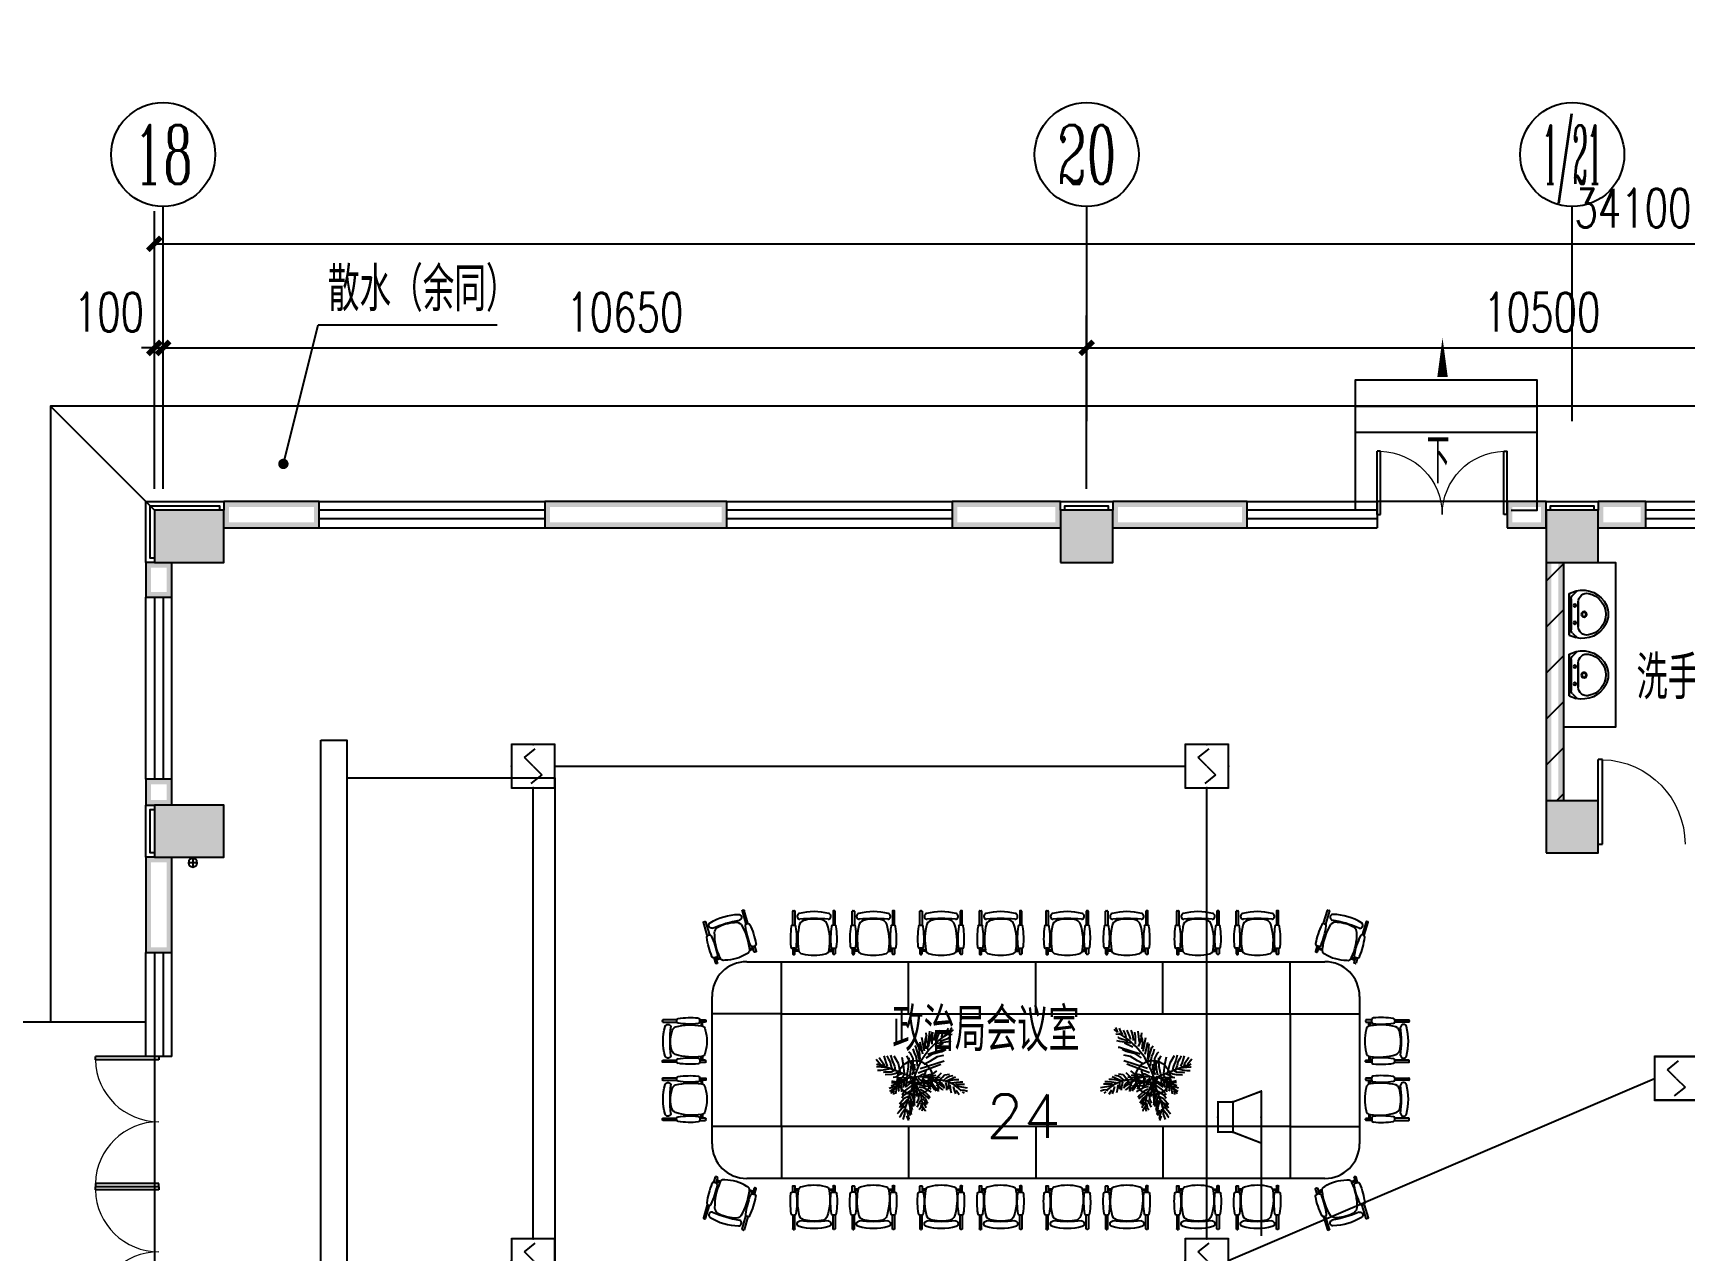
# Model space of a CAD drawing. Extents: x 101023 to 279373, y -114511 to 293844.
# Drawn here: x 204880 to 223930, y -45256 to -31212 of the extents above; entities that cross this region are included whole.
import ezdxf
from ezdxf.enums import TextEntityAlignment as Align

# ---------------------------------------------------------------- set-up
doc = ezdxf.new("R2010")
doc.units = 0
doc.header["$LTSCALE"] = 1000
doc.header["$MEASUREMENT"] = 0
for name, color, linetype in [('A-ANNO-IDEN', 3, 'Continuous'), ('A-FLOR-STRS', 51, 'Continuous'), ('A-WALL-PATT', 252, 'Continuous'), ('AXIS', 3, 'Continuous'), ('AXIS_TEXT', 7, 'Continuous'), ('COLUMN', 2, 'Continuous'), ('DIM_LEAD', 3, 'Continuous'), ('EQUIP-广播', 3, 'Continuous'), ('EQUIP-消防', 3, 'Continuous'), ('PUB_DIM', 3, 'Continuous'), ('PUB_HATCH', 8, 'Continuous'), ('PUB_TEXT', 7, 'Continuous'), ('PUB_WALL', 2, 'Continuous'), ('STAIR', 2, 'Continuous'), ('WALL', 2, 'Continuous'), ('WINDOW', 2, 'Continuous'), ('WIRE-消防', 1, 'Continuous'), ('厕卫厨', 252, 'Continuous'), ('家具', 8, 'Continuous'), ('布置', 4, 'Continuous'), ('排水', 153, 'Continuous')]:
    doc.layers.add(name, color=color, linetype=linetype)
doc.styles.add('_TCH_AXIS', font='COMPLEX', dxfattribs={"bigfont": 'GBCBIG'})
doc.styles.add('_TCH_DIM', font='simplex.shx', dxfattribs={"bigfont": 'gbcbig.shx'})
doc.styles.add('_TCH_DIM_T3', font='SIMPLEX', dxfattribs={"width": 0.705882, "bigfont": 'GBCBIG'})
doc.styles.add('_TEL_DIM', font='simplex.shx', dxfattribs={"width": 0.8, "height": 3.5, "bigfont": 'gbcbig.shx'})
doc.styles.add('A_DIM', font='simplex.shx', dxfattribs={"width": 0.7, "bigfont": 'gbcbig.shx'})
doc.styles.add('COMPLEX', font='COMPLEX')
doc.styles.get("Standard").update_dxf_attribs({"font": 'simplex.shx', "width": 0.8, "bigfont": 'gbcbig.shx'})
doc.dimstyles.new('_TCH_ARCH&&150', dxfattribs={"dimtxt": 446.25, "dimasz": 150, "dimexe": 375, "dimexo": 450, "dimgap": 189.375, "dimtad": 1, "dimdec": 0, "dimzin": 0, "dimdsep": 46, "dimtxsty": '_TCH_DIM_T3', "dimblk": 'ARCHTICK', "dimcen": 0.09, "dimclrt": 7, "dimazin": 2, "dimtfac": 1, "dimtdec": 0, "dimtix": 1, "dimtmove": 2, "dimatfit": 3, "dimfxl": 1, "dimtolj": 1, "dimtzin": 0, "dimarcsym": 0})

# ---------------------------------------------------------------- blocks, each defined once
blk = doc.blocks.new('$equip$00002982')
for p, q in [((0.35, 0.35), (1, 0.6)), ((1, 0.6), (1, -0.6)), ((0, 0.35), (0.35, 0.35)), ((0, 0.35), (0, -0.35)), ((0.35, 0.35), (0.35, -0.35)), ((0.35, -0.35), (0, -0.35)), ((1, -0.6), (0.35, -0.35))]:
    blk.add_line(p, q)
at = {"const_width": 0.04}
blk.add_lwpolyline([(0.35, 0.35), (0, 0.35), (0, -0.35), (0.35, -0.35), (1, -0.6), (1, 0.6), (0.35, 0.35), (0, 0.35)], dxfattribs=at)
for p in [(0, 0), (0.35, 0.35), (1, 0), (0.35, -0.35)]:
    blk.add_point(p)
at = {"color": 7, "style": '_TEL_DIM', "flags": 1}
for tag in ['A', 'REMARK']:
    blk.add_attdef(tag, text='', height=0.00002, dxfattribs=at).set_placement((0, 0), align=Align.MIDDLE_CENTER)
blk = doc.blocks.new('办公椅2')
at = {"layer": '家具', "color": 8}
for p, q in [((10, 239), (10, 225)), ((81, 244), (15, 244)), ((15, 220), (82, 220)), ((49, 175), (49, 220)), ((49, 220), (65, 220)), ((65, 220), (65, 177)), ((508, 220), (350, 220)), ((352, 244), (508, 244)), ((513, 239), (513, 225)), ((49, -175), (49, -220)), ((65, -220), (65, -177)), ((10, -239), (10, -225)), ((15, -220), (82, -220)), ((81, -244), (15, -244)), ((49, -220), (65, -220)), ((508, -220), (350, -220)), ((352, -244), (508, -244)), ((513, -239), (513, -225))]:
    blk.add_line(p, q, dxfattribs=at)
at = {"layer": '家具'}
for p, q in [((82, 220), (82, 248)), ((349, 242), (349, 226)), ((82, -215), (82, -244)), ((349, -237), (349, -221))]:
    blk.add_line(p, q, dxfattribs=at)
at = {"layer": '家具', "color": 8}
for centre, start, end in [((15, 239), 90, 180), ((15, 225), 180, 270), ((508, 239), 0, 90), ((508, 225), 270, 0), ((15, -225), 90, 180), ((15, -239), 180, 270), ((508, -225), 0, 90), ((508, -239), 270, 0)]:
    blk.add_arc(centre, 4.75, start, end, dxfattribs=at)
at = {"layer": '家具'}
for centre, radius, start, end in [((101, 248), 19, 88.1438, 180), ((101, 220), 19, 180, 271.7658), ((193, -568), 840, 80.5473, 96.2767), ((193, 1087), 890, 264.0894, 278.9516), ((330, 242), 19, 0, 88.1438), ((330, 226), 19, 271.7658, 0), ((449, 160), 33.7, 16.6732, 149.5945), ((495, 0), 495, 164.5288, 195.4712), ((63, 132), 45, 90, 180), ((185, -515), 702, 75.5446, 100.0038), ((325, 93), 80.3, 4.194, 64.106), ((-20, -5), 438, 346.2625, 13.7375), ((434, 164), 19, 136.4792, 185.4621), ((-1029, -1), 1453, 353.532, 6.4617), ((-146, -1), 650, 344.7441, 15.2559), ((63, -132), 45, 180, 270), ((160, 498), 682, 261.8325, 287.0693), ((322, -71), 91.4, 294.6215, 335.3785), ((434, -167), 19, 174.5326, 222.4664), ((449, -163), 33.5, 209.2091, 344.346), ((101, -215), 19, 88.2342, 180), ((101, -244), 19, 180, 271.8562), ((193, 573), 840, 263.7233, 279.4527), ((193, -1082), 890, 81.0484, 95.9106), ((330, -221), 19, 0, 88.2342), ((330, -237), 19, 271.8562, 0)]:
    blk.add_arc(centre, radius, start, end, dxfattribs=at)
blk = doc.blocks.new('大会议桌-24人')
at = {"layer": '家具'}
for p, q in [((-400, 1250), (6267, 1250)), ((-800, -850), (-800, 850)), ((6667, 850), (6667, -850)), ((0, 650), (5867, 650)), ((0, -650), (0, 650)), ((5867, 650), (5867, -650)), ((1660, 353), (1678, 401)), ((1672, 395), (1669, 428)), ((1675, 340), (1672, 395)), ((1696, 322), (1708, 413)), ((1708, 413), (1711, 449)), ((1739, 301), (1742, 392)), ((1742, 392), (1748, 437)), ((1763, 340), (1769, 392)), ((1769, 392), (1784, 443)), ((1784, 443), (1790, 461)), ((1793, 353), (1805, 386)), ((1805, 386), (1832, 449)), ((1832, 449), (1835, 461)), ((1847, 377), (1857, 416)), ((1857, 416), (1872, 446)), ((1872, 446), (1878, 461)), ((1887, 407), (1917, 461)), ((1917, 461), (1926, 485)), ((1926, 410), (1968, 416)), ((1944, 434), (1962, 482)), ((1950, 434), (1986, 470)), ((1962, 482), (1968, 491)), ((3874, 434), (3838, 470)), ((3862, 482), (3856, 491)), ((3898, 410), (3856, 416)), ((3880, 434), (3862, 482)), ((3907, 461), (3898, 485)), ((3937, 407), (3907, 461)), ((3952, 446), (3946, 461)), ((3968, 416), (3952, 446)), ((3977, 377), (3968, 416)), ((3992, 449), (3989, 461)), ((4019, 386), (3992, 449)), ((4031, 353), (4019, 386)), ((4040, 443), (4034, 461)), ((4055, 392), (4040, 443)), ((4061, 340), (4055, 392)), ((4082, 392), (4076, 437)), ((4085, 301), (4082, 392)), ((4116, 413), (4113, 449)), ((4128, 322), (4116, 413)), ((4164, 353), (4146, 401)), ((4149, 340), (4152, 395)), ((4152, 395), (4155, 428)), ((1488, 196), (1471, 211)), ((1519, 134), (1488, 196)), ((1534, 200), (1521, 244)), ((1554, 157), (1534, 200)), ((1554, 261), (1538, 280)), ((1586, 150), (1554, 261)), ((1600, 125), (1584, 303)), ((1630, 184), (1600, 323)), ((1651, 220), (1621, 377)), ((1657, 316), (1660, 353)), ((1663, 247), (1657, 316)), ((1705, 271), (1675, 340)), ((1688, 182), (1924, 259)), ((1742, 186), (1817, 207)), ((1772, 265), (1866, 310)), ((1796, 310), (1923, 331)), ((1817, 207), (1849, 213)), ((1826, 334), (1920, 365)), ((1849, 213), (1895, 236)), ((1920, 365), (1938, 377)), ((1923, 331), (1956, 337)), ((1924, 259), (1943, 261)), ((1938, 377), (1944, 377)), ((3901, 331), (3868, 337)), ((3886, 377), (3880, 377)), ((3900, 259), (3882, 261)), ((3904, 365), (3886, 377)), ((4136, 182), (3900, 259)), ((4028, 310), (3901, 331)), ((3998, 334), (3904, 365)), ((3975, 213), (3929, 236)), ((4052, 265), (3958, 310)), ((4007, 207), (3975, 213)), ((4082, 186), (4007, 207)), ((4119, 271), (4149, 340)), ((4161, 247), (4167, 316)), ((4167, 316), (4164, 353)), ((4173, 220), (4203, 377)), ((4194, 184), (4224, 323)), ((4224, 125), (4240, 303)), ((4238, 150), (4270, 261)), ((4270, 261), (4286, 280)), ((4270, 157), (4290, 200)), ((4290, 200), (4303, 244)), ((4305, 134), (4336, 196)), ((4336, 196), (4353, 211)), ((1093, 126), (1142, 65)), ((1106, 37), (1097, 37)), ((1115, 62), (1099, 71)), ((1150, 34), (1106, 37)), ((1168, 43), (1115, 62)), ((1127, 147), (1177, 71)), ((1142, 65), (1142, 45)), ((1202, 3), (1148, -5)), ((1220, 27), (1150, 34)), ((1554, -99), (1154, 56)), ((1177, 71), (1184, 46)), ((1180, 165), (1204, 89)), ((1250, 15), (1202, 3)), ((1204, 89), (1220, 45)), ((1216, 164), (1235, 125)), ((1235, 125), (1253, 95)), ((1253, 95), (1261, 54)), ((1259, 171), (1277, 111)), ((1261, 54), (1274, 16)), ((1277, 111), (1303, 46)), ((1295, 165), (1345, 80)), ((1303, 46), (1313, 3)), ((1345, 80), (1370, -26)), ((1387, 149), (1405, 59)), ((1405, 59), (1417, -38)), ((1473, 115), (1446, 163)), ((1453, -35), (1467, 39)), ((1467, 39), (1471, 114)), ((1471, 114), (1473, 140)), ((1498, 79), (1473, 115)), ((1489, -24), (1501, 60)), ((1534, -42), (1498, 79)), ((1501, 60), (1509, 101)), ((1521, 71), (1519, 134)), ((1540, 31), (1521, 71)), ((1528, -11), (1539, 68)), ((1544, -2), (1540, 31)), ((1565, 100), (1554, 157)), ((1569, 46), (1565, 100)), ((1578, -30), (1840, 70)), ((1596, 94), (1586, 150)), ((1602, 19), (1876, 107)), ((1644, 69), (1719, 107)), ((1671, 140), (1742, 186)), ((1719, 107), (1799, 155)), ((1799, 155), (1874, 171)), ((4222, 19), (3948, 107)), ((4025, 155), (3950, 171)), ((4246, -30), (3984, 70)), ((4105, 107), (4025, 155)), ((4153, 140), (4082, 186)), ((4180, 69), (4105, 107)), ((4228, 94), (4238, 150)), ((4255, 46), (4259, 100)), ((4259, 100), (4270, 157)), ((4270, -99), (4670, 56)), ((4280, -2), (4284, 31)), ((4284, 31), (4303, 71)), ((4296, -11), (4285, 68)), ((4290, -42), (4326, 79)), ((4303, 71), (4305, 134)), ((4323, 60), (4315, 101)), ((4335, -24), (4323, 60)), ((4326, 79), (4351, 115)), ((4351, 115), (4378, 163)), ((4353, 114), (4352, 140)), ((4358, 39), (4353, 114)), ((4371, -35), (4358, 39)), ((4419, 59), (4407, -38)), ((4437, 149), (4419, 59)), ((4479, 80), (4454, -26)), ((4529, 165), (4479, 80)), ((4521, 46), (4511, 3)), ((4547, 111), (4521, 46)), ((4565, 171), (4547, 111)), ((4563, 54), (4550, 16)), ((4571, 95), (4563, 54)), ((4589, 125), (4571, 95)), ((4574, 15), (4622, 3)), ((4608, 164), (4589, 125)), ((4620, 89), (4604, 45)), ((4604, 27), (4674, 34)), ((4644, 165), (4620, 89)), ((4622, 3), (4676, -5)), ((4647, 71), (4640, 46)), ((4697, 147), (4647, 71)), ((4656, 43), (4709, 62)), ((4674, 34), (4718, 37)), ((4731, 126), (4682, 65)), ((4682, 65), (4682, 45)), ((4709, 62), (4725, 71)), ((4718, 37), (4727, 37)), ((1148, -5), (1109, -6)), ((1190, -23), (1174, -29)), ((1226, -23), (1190, -23)), ((1273, -51), (1198, -54)), ((1264, -23), (1226, -23)), ((1304, 0), (1264, -23)), ((1265, -183), (1301, -167)), ((1268, -144), (1336, -150)), ((1270, -122), (1319, -134)), ((1309, -44), (1273, -51)), ((1288, -194), (1322, -186)), ((1315, -81), (1289, -86)), ((1301, -167), (1340, -162)), ((1358, -24), (1309, -44)), ((1355, -53), (1315, -81)), ((1319, -134), (1373, -131)), ((1322, -186), (1333, -185)), ((1349, -107), (1327, -110)), ((1327, -128), (1340, -114)), ((1331, -89), (1400, -84)), ((1336, -150), (1364, -153)), ((1414, -113), (1337, -140)), ((1340, -114), (1423, -110)), ((1348, -174), (1352, -231)), ((1394, -89), (1349, -107)), ((1399, -38), (1355, -53)), ((1373, -131), (1405, -138)), ((1384, -144), (1382, -201)), ((1417, -53), (1394, -89)), ((1400, -84), (1443, -90)), ((1412, -153), (1406, -201)), ((1418, -119), (1412, -153)), ((1455, -69), (1414, -113)), ((1423, -110), (1431, -113)), ((1544, -99), (1426, -430)), ((1444, -141), (1426, -186)), ((1486, -149), (1426, -195)), ((1440, -153), (1428, -167)), ((1503, -176), (1431, -230)), ((1507, -119), (1440, -153)), ((1443, -90), (1455, -99)), ((1444, -60), (1453, -35)), ((1446, -105), (1444, -141)), ((1483, -60), (1489, -24)), ((1522, -123), (1486, -149)), ((1497, -108), (1509, -170)), ((1509, -170), (1506, -225)), ((1549, -110), (1507, -119)), ((1509, -56), (1528, -11)), ((1513, -183), (1575, -225)), ((1528, -158), (1533, -243)), ((1545, -138), (1659, -147)), ((1546, -87), (1609, -165)), ((1546, -149), (1558, -219)), ((1561, -158), (1608, -171)), ((1575, -93), (1626, -134)), ((1581, -75), (1632, -45)), ((1608, -171), (1654, -185)), ((1621, -95), (1669, -131)), ((1626, -134), (1644, -164)), ((1628, -137), (1651, -64)), ((1630, -77), (1696, -56)), ((1632, -45), (1668, -39)), ((1644, -164), (1656, -201)), ((1651, -64), (1671, -3)), ((1654, -185), (1690, -182)), ((1659, -147), (1701, -165)), ((1662, -86), (1786, -60)), ((1669, -131), (1690, -159)), ((1680, -117), (1732, -173)), ((1690, -159), (1708, -204)), ((1690, -182), (1723, -219)), ((1696, -56), (1726, -48)), ((1697, -115), (1720, -66)), ((1715, -120), (1763, -191)), ((1720, -66), (1770, -26)), ((1723, -93), (1830, -80)), ((1732, -173), (1765, -224)), ((1744, -164), (1798, -221)), ((1746, -113), (1810, -113)), ((1770, -26), (1793, -10)), ((1774, -137), (1816, -144)), ((1776, -112), (1801, -79)), ((1776, -115), (1803, -183)), ((1783, -170), (1857, -228)), ((1801, -79), (1847, -33)), ((1803, -183), (1809, -226)), ((1810, -113), (1861, -117)), ((1815, -158), (1870, -191)), ((1816, -144), (1854, -152)), ((1821, -125), (1867, -170)), ((1831, -109), (1859, -82)), ((1859, -82), (1882, -54)), ((1861, -117), (1872, -126)), ((1867, -170), (1877, -214)), ((1872, -115), (1908, -84)), ((1882, -54), (1938, -46)), ((1892, -140), (1903, -193)), ((1895, -122), (1958, -117)), ((1897, -127), (1974, -92)), ((1908, -84), (1938, -71)), ((1925, -148), (1925, -191)), ((1938, -71), (1979, -61)), ((1943, -168), (1951, -231)), ((1958, -117), (2007, -109)), ((1964, -145), (2019, -140)), ((1974, -92), (2009, -76)), ((1981, -188), (1997, -242)), ((2007, -109), (2047, -109)), ((2007, -163), (2111, -163)), ((2019, -140), (2060, -137)), ((2019, -183), (2075, -193)), ((2060, -137), (2093, -135)), ((3817, -163), (3713, -163)), ((3764, -137), (3731, -135)), ((3805, -183), (3749, -193)), ((3805, -140), (3764, -137)), ((3817, -109), (3777, -109)), ((3861, -145), (3805, -140)), ((3850, -92), (3815, -76)), ((3866, -117), (3817, -109)), ((3843, -188), (3827, -242)), ((3886, -71), (3845, -61)), ((3927, -127), (3850, -92)), ((3929, -122), (3866, -117)), ((3881, -168), (3873, -231)), ((3942, -54), (3886, -46)), ((3916, -84), (3886, -71)), ((3899, -148), (3899, -191)), ((3952, -115), (3916, -84)), ((3932, -140), (3921, -193)), ((3965, -82), (3942, -54)), ((3957, -170), (3947, -214)), ((3963, -117), (3952, -126)), ((4009, -158), (3954, -191)), ((4003, -125), (3957, -170)), ((4014, -113), (3963, -117)), ((3993, -109), (3965, -82)), ((4041, -170), (3967, -228)), ((4008, -144), (3970, -152)), ((4023, -79), (3977, -33)), ((4101, -93), (3994, -80)), ((4050, -137), (4008, -144)), ((4078, -113), (4014, -113)), ((4021, -183), (4016, -226)), ((4049, -115), (4021, -183)), ((4049, -112), (4023, -79)), ((4080, -164), (4026, -221)), ((4054, -26), (4031, -10)), ((4162, -86), (4038, -60)), ((4104, -66), (4054, -26)), ((4092, -173), (4059, -224)), ((4110, -120), (4061, -191)), ((4144, -117), (4092, -173)), ((4128, -56), (4098, -48)), ((4134, -182), (4101, -219)), ((4127, -115), (4104, -66)), ((4134, -159), (4116, -204)), ((4165, -147), (4123, -165)), ((4194, -77), (4128, -56)), ((4155, -131), (4134, -159)), ((4170, -185), (4134, -182)), ((4173, -64), (4153, -3)), ((4203, -95), (4155, -131)), ((4192, -45), (4156, -39)), ((4279, -138), (4165, -147)), ((4180, -164), (4168, -201)), ((4216, -171), (4170, -185)), ((4196, -137), (4173, -64)), ((4198, -134), (4180, -164)), ((4243, -75), (4192, -45)), ((4249, -93), (4198, -134)), ((4278, -87), (4215, -165)), ((4263, -158), (4216, -171)), ((4311, -183), (4249, -225)), ((4278, -149), (4266, -219)), ((4275, -110), (4317, -119)), ((4280, -99), (4398, -430)), ((4296, -158), (4291, -243)), ((4315, -56), (4296, -11)), ((4302, -123), (4338, -149)), ((4327, -108), (4315, -170)), ((4315, -170), (4318, -225)), ((4317, -119), (4385, -153)), ((4321, -176), (4394, -230)), ((4341, -60), (4335, -24)), ((4338, -149), (4398, -195)), ((4370, -69), (4410, -113)), ((4382, -90), (4370, -99)), ((4380, -60), (4371, -35)), ((4379, -105), (4380, -141)), ((4380, -141), (4398, -186)), ((4424, -84), (4382, -90)), ((4385, -153), (4397, -167)), ((4401, -110), (4394, -113)), ((4484, -114), (4401, -110)), ((4406, -119), (4412, -153)), ((4407, -53), (4430, -89)), ((4410, -113), (4487, -140)), ((4412, -153), (4418, -201)), ((4451, -131), (4419, -138)), ((4493, -89), (4424, -84)), ((4425, -38), (4469, -53)), ((4430, -89), (4475, -107)), ((4440, -144), (4442, -201)), ((4505, -134), (4451, -131)), ((4488, -150), (4460, -153)), ((4466, -24), (4515, -44)), ((4469, -53), (4509, -81)), ((4476, -174), (4472, -231)), ((4475, -107), (4497, -110)), ((4497, -128), (4484, -114)), ((4523, -167), (4484, -162)), ((4556, -144), (4488, -150)), ((4502, -186), (4491, -185)), ((4536, -194), (4502, -186)), ((4554, -122), (4505, -134)), ((4509, -81), (4535, -86)), ((4515, -44), (4551, -51)), ((4520, 0), (4560, -23)), ((4559, -183), (4523, -167)), ((4551, -51), (4626, -54)), ((4560, -23), (4598, -23)), ((4598, -23), (4634, -23)), ((4634, -23), (4650, -29)), ((4676, -5), (4715, -6)), ((1243, -210), (1288, -194)), ((1249, -246), (1291, -215)), ((1267, -261), (1262, -269)), ((1298, -234), (1267, -261)), ((1291, -215), (1313, -209)), ((1297, -239), (1292, -263)), ((1292, -263), (1292, -281)), ((1328, -204), (1316, -275)), ((1352, -231), (1357, -242)), ((1375, -377), (1361, -392)), ((1373, -380), (1369, -396)), ((1417, -327), (1375, -377)), ((1382, -201), (1385, -249)), ((1459, -356), (1385, -402)), ((1411, -290), (1387, -323)), ((1399, -267), (1394, -284)), ((1394, -284), (1402, -284)), ((1431, -230), (1399, -267)), ((1449, -344), (1409, -393)), ((1485, -243), (1411, -290)), ((1465, -303), (1417, -327)), ((1465, -359), (1482, -423)), ((1476, -347), (1494, -405)), ((1482, -303), (1497, -359)), ((1495, -266), (1519, -333)), ((1497, -359), (1516, -392)), ((1506, -225), (1498, -249)), ((1515, -218), (1570, -267)), ((1518, -224), (1531, -326)), ((1519, -333), (1533, -408)), ((1531, -326), (1530, -393)), ((1533, -243), (1534, -321)), ((1558, -219), (1561, -258)), ((1570, -354), (1558, -381)), ((1561, -258), (1560, -305)), ((1570, -267), (1593, -303)), ((1579, -333), (1570, -354)), ((1575, -225), (1623, -270)), ((1585, -273), (1579, -333)), ((1606, -342), (1585, -384)), ((1590, -191), (1639, -201)), ((1599, -219), (1653, -251)), ((1612, -380), (1606, -432)), ((1608, -285), (1656, -326)), ((1620, -263), (1662, -296)), ((1627, -326), (1657, -362)), ((1633, -369), (1659, -413)), ((1639, -201), (1675, -219)), ((1653, -251), (1692, -288)), ((1656, -326), (1674, -357)), ((1657, -362), (1677, -396)), ((1662, -296), (1705, -333)), ((1674, -357), (1690, -381)), ((1675, -219), (1728, -251)), ((1692, -288), (1714, -315)), ((1763, -191), (1781, -244)), ((1798, -221), (1813, -248)), ((1857, -228), (1857, -231)), ((1903, -193), (1905, -231)), ((1925, -191), (1925, -221)), ((1951, -231), (1958, -262)), ((1997, -242), (2009, -275)), ((2017, -231), (2050, -280)), ((2068, -226), (2108, -231)), ((2075, -193), (2144, -203)), ((2083, -249), (2106, -267)), ((2108, -231), (2146, -242)), ((3716, -231), (3678, -242)), ((3749, -193), (3680, -203)), ((3756, -226), (3716, -231)), ((3741, -249), (3718, -267)), ((3807, -231), (3774, -280)), ((3827, -242), (3815, -275)), ((3873, -231), (3866, -262)), ((3899, -191), (3899, -221)), ((3921, -193), (3919, -231)), ((3967, -228), (3967, -231)), ((4026, -221), (4011, -248)), ((4061, -191), (4043, -244)), ((4149, -219), (4096, -251)), ((4132, -288), (4110, -315)), ((4162, -296), (4119, -333)), ((4171, -251), (4132, -288)), ((4150, -357), (4134, -381)), ((4167, -362), (4147, -396)), ((4185, -201), (4149, -219)), ((4168, -326), (4150, -357)), ((4204, -263), (4162, -296)), ((4191, -369), (4165, -413)), ((4197, -326), (4167, -362)), ((4216, -285), (4168, -326)), ((4225, -219), (4171, -251)), ((4234, -191), (4185, -201)), ((4249, -225), (4201, -270)), ((4212, -380), (4218, -432)), ((4218, -342), (4239, -384)), ((4254, -267), (4231, -303)), ((4239, -273), (4245, -333)), ((4245, -333), (4254, -354)), ((4309, -218), (4254, -267)), ((4254, -354), (4266, -381)), ((4266, -219), (4263, -258)), ((4263, -258), (4264, -305)), ((4291, -243), (4290, -321)), ((4305, -333), (4291, -408)), ((4306, -224), (4293, -326)), ((4293, -326), (4294, -393)), ((4329, -266), (4305, -333)), ((4327, -359), (4308, -392)), ((4318, -225), (4326, -249)), ((4342, -303), (4327, -359)), ((4349, -347), (4330, -405)), ((4339, -243), (4413, -290)), ((4359, -359), (4342, -423)), ((4359, -303), (4407, -327)), ((4365, -356), (4439, -402)), ((4376, -344), (4415, -393)), ((4394, -230), (4425, -267)), ((4407, -327), (4449, -377)), ((4413, -290), (4437, -323)), ((4430, -284), (4422, -284)), ((4425, -267), (4430, -284)), ((4442, -201), (4439, -249)), ((4449, -377), (4463, -392)), ((4451, -380), (4455, -396)), ((4472, -231), (4467, -242)), ((4496, -204), (4508, -275)), ((4533, -215), (4511, -209)), ((4526, -234), (4557, -261)), ((4527, -239), (4532, -263)), ((4532, -263), (4532, -281)), ((4575, -246), (4533, -215)), ((4581, -210), (4536, -194)), ((4557, -261), (4562, -269)), ((1349, -489), (1336, -504)), ((1391, -440), (1349, -489)), ((1367, -539), (1358, -548)), ((1385, -402), (1361, -435)), ((1384, -506), (1367, -539)), ((1369, -396), (1376, -396)), ((1393, -426), (1384, -435)), ((1423, -456), (1384, -506)), ((1440, -416), (1391, -440)), ((1409, -393), (1393, -426)), ((1421, -509), (1400, -568)), ((1426, -430), (1421, -509)), ((1438, -452), (1456, -510)), ((1444, -528), (1464, -582)), ((1456, -510), (1470, -563)), ((1459, -464), (1479, -497)), ((1479, -497), (1482, -524)), ((1482, -423), (1501, -477)), ((1482, -438), (1495, -513)), ((1494, -431), (1492, -498)), ((1492, -498), (1492, -506)), ((1494, -405), (1507, -458)), ((1516, -392), (1519, -419)), ((1530, -393), (1530, -401)), ((1585, -384), (1560, -429)), ((1606, -432), (1588, -459)), ((1630, -426), (1618, -473)), ((1627, -420), (1656, -464)), ((1656, -464), (1656, -473)), ((1659, -413), (1666, -434)), ((4165, -413), (4158, -434)), ((4197, -420), (4168, -464)), ((4168, -464), (4168, -473)), ((4194, -426), (4206, -473)), ((4218, -432), (4236, -459)), ((4239, -384), (4264, -429)), ((4294, -393), (4294, -401)), ((4308, -392), (4305, -419)), ((4330, -405), (4317, -458)), ((4342, -423), (4323, -477)), ((4342, -438), (4329, -513)), ((4330, -431), (4332, -498)), ((4332, -498), (4332, -506)), ((4346, -497), (4342, -524)), ((4365, -464), (4346, -497)), ((4368, -510), (4355, -563)), ((4380, -528), (4361, -582)), ((4386, -452), (4368, -510)), ((4385, -416), (4433, -440)), ((4398, -430), (4403, -509)), ((4401, -456), (4440, -506)), ((4403, -509), (4424, -568)), ((4415, -393), (4431, -426)), ((4431, -426), (4440, -435)), ((4433, -440), (4475, -489)), ((4439, -402), (4463, -435)), ((4440, -506), (4457, -539)), ((4455, -396), (4448, -396)), ((4457, -539), (4466, -548)), ((4475, -489), (4488, -504)), ((5867, -650), (0, -650)), ((6267, -1250), (-400, -1250))]:
    blk.add_line(p, q, dxfattribs=at)
at = {"layer": '家具', "color": 8}
for p, q in [((0, 650), (0, 1250)), ((0, 650), (0, 1250)), ((1467, 650), (1467, 1250)), ((2933, 650), (2933, 1250)), ((4400, 650), (4400, 1250)), ((5867, 650), (5867, 1250)), ((5867, 650), (5867, 1250)), ((5867, 650), (5867, 1250)), ((5867, 650), (5867, 1250)), ((0, 650), (-800, 650)), ((5867, 650), (6667, 650)), ((0, -650), (-800, -650)), ((0, -650), (0, -1250)), ((0, -650), (0, -1250)), ((1467, -650), (1467, -1250)), ((2933, -650), (2933, -1250)), ((4400, -650), (4400, -1250)), ((5867, -650), (6667, -650)), ((5867, -650), (5867, -1250)), ((5867, -650), (5867, -1250)), ((5867, -650), (5867, -1250)), ((5867, -650), (5867, -1250))]:
    blk.add_line(p, q, dxfattribs=at)
at = {"layer": '家具'}
for centre in [(1541, -89), (4283, -89)]:
    blk.add_circle(centre, 200, dxfattribs=at)
for centre, radius, start, end in [((-400, 850), 400, 90, 180), ((6267, 850), 400, 0, 90), ((2375, -338), 882, 119.975, 163.4815), ((3449, -338), 882, 16.5185, 60.025), ((1641, -487), 431, 108.2246, 146.3599), ((1602, -361), 285, 41.27, 115.4211), ((1090, -436), 539, 0.706, 39.4218), ((1783, -507), 395, 42.1863, 120.903), ((4041, -507), 395, 59.097, 137.8137), ((4222, -361), 285, 64.5789, 138.73), ((4734, -436), 539, 140.5782, 179.294), ((4183, -487), 431, 33.6401, 71.7754), ((-400, -850), 400, 180, 270), ((6267, -850), 400, 270, 0)]:
    blk.add_arc(centre, radius, start, end, dxfattribs=at)
for p in [(6726, 334), (6726, -336)]:
    blk.add_blockref('办公椅2', p, dxfattribs=at)
at = {"layer": '布置', "xscale": -1}
for p, rotation in [((-521, 1286), 286.361278375109), ((375, -1324), 90), ((1061, -1324), 90), ((1842, -1324), 90), ((2528, -1324), 90), ((3296, -1324), 90), ((3983, -1324), 90), ((4803, -1324), 90), ((5489, -1324), 90), ((6388, -1286), 106.3612783751089)]:
    blk.add_blockref('办公椅2', p, dxfattribs=dict(at, rotation=rotation))
at = {"layer": '布置'}
for p, rotation in [((375, 1324), 90), ((1061, 1324), 90), ((1842, 1324), 90), ((2528, 1324), 90), ((3296, 1324), 90), ((3983, 1324), 90), ((4803, 1324), 90), ((5489, 1324), 90), ((6388, 1286), 73.63872162489108), ((-521, -1286), 253.6387216248911)]:
    blk.add_blockref('办公椅2', p, dxfattribs=dict(at, rotation=rotation))
at = {"layer": '布置', "xscale": -1}
for p in [(-860, 334), (-860, -336)]:
    blk.add_blockref('办公椅2', p, dxfattribs=at)
blk = doc.blocks.new('ng')
at = {"layer": '排水'}
for p, q in [((345991, 781358), (346091, 781358)), ((346041, 781408), (346041, 781308))]:
    blk.add_line(p, q, dxfattribs=at)
blk.add_circle((346041, 781358), 50, dxfattribs=at)
blk = doc.blocks.new('雨水管')
at = {"layer": '排水', "xscale": -1}
blk.add_blockref('ng', (1354092, -80444), dxfattribs=at)
blk = doc.blocks.new('_E6')
for p, q in [((240, 0), (-240, 0)), ((-237, 0), (239, 0)), ((240, 0), (270, -79)), ((-213, -36), (-271, -91)), ((-240, 0), (-270, -79)), ((-179, -23), (181, -23)), ((141, -105), (-141, -105)), ((-141, -105), (141, -105)), ((217, -37), (274, -95))]:
    blk.add_line(p, q)
for centre, radius in [((-99, -65), 16.3), ((2, -172), 31.6), ((2, -172), 23), ((101, -65), 16.3)]:
    blk.add_circle(centre, radius)
for centre, radius, start, end in [((28, -152), 307, 166.1751, 244.7296), ((-141, -205), 100, 90, 190.5602), ((-179, -73), 50, 90, 133.181), ((-28, -152), 307, 297.0639, 13.8249), ((141, -205), 100, 349.4398, 90), ((181, -73), 50, 44.5607, 90), ((0, -179), 243, 190.5602, 349.4398), ((0, -201), 250, 245.8071, 296.4628), ((28, -152), 307, 266.589, 266.5936)]:
    blk.add_arc(centre, radius, start, end)
at = {"width": 0.8, "flags": 9}
for tag in ['XSIZE', 'YSIZE']:
    blk.add_attdef(tag, (0, 0), '', height=0.5, dxfattribs=at)
blk = doc.blocks.new('_AXISO')
blk.add_circle((0, 0), 0.5)
at = {"layer": 'AXIS_TEXT', "style": 'COMPLEX', "width": 1.041667}
blk.add_attdef('A', text='', height=0.56, dxfattribs=at).set_placement((-0.25, -0.28), (0.25, -0.28), align=Align.FIT)
blk = doc.blocks.new('_ArchTick')
at = {"color": 0, "linetype": 'ByBlock', "const_width": 0.4}
blk.add_lwpolyline([(-0.5, -0.5), (0.5, 0.5)], dxfattribs=at)
blk = doc.blocks.new('*D94')
at = {"layer": 'Defpoints', "color": 0, "transparency": 16777216}
for p in [(1041708, 836915), (1007608, 834838), (1041708, 834838)]:
    blk.add_point(p, dxfattribs=at)
at = {"layer": 'PUB_DIM', "color": 0, "lineweight": -2, "transparency": 16777216}
for p, q in [((1007608, 835288), (1007608, 837290)), ((1041708, 835288), (1041708, 837290)), ((1007608, 836915), (1041708, 836915))]:
    blk.add_line(p, q, dxfattribs=at)
at = {"layer": 'PUB_DIM', "color": 0, "lineweight": -2, "transparency": 16777216, "xscale": 150, "yscale": 150, "zscale": 150, "rotation": 180}
blk.add_blockref('_ArchTick', (1007608, 836915), dxfattribs=at)
at = {"layer": 'PUB_DIM', "color": 0, "lineweight": -2, "transparency": 16777216, "xscale": 150, "yscale": 150, "zscale": 150}
blk.add_blockref('_ArchTick', (1041708, 836915), dxfattribs=at)
at = {"layer": 'PUB_DIM', "color": 7, "transparency": 16777216, "insert": (1024658, 837327), "char_height": 446.2, "attachment_point": 5, "style": '_TCH_DIM_T3'}
blk.add_mtext('\\A1;34100', dxfattribs=at)
blk = doc.blocks.new('*D95')
at = {"layer": 'Defpoints', "color": 0, "transparency": 16777216}
for p in [(1007708, 835715), (1007608, 833638), (1007708, 833638)]:
    blk.add_point(p, dxfattribs=at)
at = {"layer": 'PUB_DIM', "color": 0, "lineweight": -2, "transparency": 16777216}
for p, q in [((1007608, 834088), (1007608, 836090)), ((1007708, 834088), (1007708, 836090)), ((1007608, 835715), (1007458, 835715)), ((1007608, 835715), (1007708, 835715)), ((1007708, 835715), (1007858, 835715))]:
    blk.add_line(p, q, dxfattribs=at)
at = {"layer": 'PUB_DIM', "color": 0, "lineweight": -2, "transparency": 16777216, "xscale": 150, "yscale": 150, "zscale": 150}
blk.add_blockref('_ArchTick', (1007608, 835715), dxfattribs=at)
at = {"layer": 'PUB_DIM', "color": 0, "lineweight": -2, "transparency": 16777216, "xscale": 150, "yscale": 150, "zscale": 150, "rotation": 180}
blk.add_blockref('_ArchTick', (1007708, 835715), dxfattribs=at)
at = {"layer": 'PUB_DIM', "color": 7, "transparency": 16777216, "insert": (1007083, 836127), "char_height": 446.2, "attachment_point": 5, "style": '_TCH_DIM_T3'}
blk.add_mtext('\\A1;100', dxfattribs=at)
blk = doc.blocks.new('*D96')
at = {"layer": 'Defpoints', "color": 0, "transparency": 16777216}
for p in [(1018358, 835715), (1007708, 833638), (1018358, 833638)]:
    blk.add_point(p, dxfattribs=at)
at = {"layer": 'PUB_DIM', "color": 0, "lineweight": -2, "transparency": 16777216}
for p, q in [((1007708, 834088), (1007708, 836090)), ((1018358, 834088), (1018358, 836090)), ((1007708, 835715), (1018358, 835715))]:
    blk.add_line(p, q, dxfattribs=at)
at = {"layer": 'PUB_DIM', "color": 0, "lineweight": -2, "transparency": 16777216, "xscale": 150, "yscale": 150, "zscale": 150, "rotation": 180}
blk.add_blockref('_ArchTick', (1007708, 835715), dxfattribs=at)
at = {"layer": 'PUB_DIM', "color": 0, "lineweight": -2, "transparency": 16777216, "xscale": 150, "yscale": 150, "zscale": 150}
blk.add_blockref('_ArchTick', (1018358, 835715), dxfattribs=at)
at = {"layer": 'PUB_DIM', "color": 7, "transparency": 16777216, "insert": (1013033, 836127), "char_height": 446.2, "attachment_point": 5, "style": '_TCH_DIM_T3'}
blk.add_mtext('\\A1;10650', dxfattribs=at)
blk = doc.blocks.new('*D97')
at = {"layer": 'Defpoints', "color": 0, "transparency": 16777216}
for p in [(1028858, 835715), (1018358, 833638), (1028858, 833638)]:
    blk.add_point(p, dxfattribs=at)
at = {"layer": 'PUB_DIM', "color": 0, "lineweight": -2, "transparency": 16777216}
for p, q in [((1018358, 834088), (1018358, 836090)), ((1028858, 834088), (1028858, 836090)), ((1018358, 835715), (1028858, 835715))]:
    blk.add_line(p, q, dxfattribs=at)
at = {"layer": 'PUB_DIM', "color": 0, "lineweight": -2, "transparency": 16777216, "xscale": 150, "yscale": 150, "zscale": 150, "rotation": 180}
blk.add_blockref('_ArchTick', (1018358, 835715), dxfattribs=at)
at = {"layer": 'PUB_DIM', "color": 0, "lineweight": -2, "transparency": 16777216, "xscale": 150, "yscale": 150, "zscale": 150}
blk.add_blockref('_ArchTick', (1028858, 835715), dxfattribs=at)
at = {"layer": 'PUB_DIM', "color": 7, "transparency": 16777216, "insert": (1023608, 836127), "char_height": 446.2, "attachment_point": 5, "style": '_TCH_DIM_T3'}
blk.add_mtext('\\A1;10500', dxfattribs=at)
blk = doc.blocks.new('$DorLib2D$00000002')
for p, q in [((-0.5, 0), (-0.5, 0.4875)), ((-0.475, 0.4875), (-0.5, 0.4875)), ((-0.475, 0), (-0.475, 0.4875)), ((0.475, 0), (0.475, 0.4875)), ((0.475, 0.4875), (0.5, 0.4875)), ((0.5, 0), (0.5, 0.4875)), ((-0.5, 0), (-0.475, 0)), ((0.5, 0), (0.475, 0))]:
    blk.add_line(p, q)
at = {"lineweight": 13}
for centre, start, end in [((-0.4875, 0), 0, 88.53072), ((0.4875, 0), 91.46928, 180)]:
    blk.add_arc(centre, 0.4875, start, end, dxfattribs=at)
blk = doc.blocks.new('$WINLIB2D$00000001')
at = {"color": 0}
for points in [[(-0.5, 0.5), (-0.5, -0.5)], [(-0.5, 0.5), (0.5, 0.5)], [(0.5, -0.5), (0.5, 0.5)], [(0.5, 0.1667), (-0.5, 0.1667)], [(0.5, -0.1667), (-0.5, -0.1667)], [(-0.5, -0.5), (0.5, -0.5)]]:
    blk.add_lwpolyline(points, dxfattribs=at)
blk = doc.blocks.new('$DorLib2D$00000001')
for p, q in [((0.45, 0.975), (0.5, 0.975)), ((0.45, 0), (0.45, 0.975)), ((0.5, 0), (0.5, 0.975)), ((0.5, 0), (0.45, 0))]:
    blk.add_line(p, q)
at = {"lineweight": 13}
blk.add_arc((0.475, 0), 0.975, 91.4693, 180, dxfattribs=at)
blk = doc.blocks.new('_FZH')
blk.add_lwpolyline([(-0.5, -0.5), (0.5, -0.5), (0.5, 0.5), (-0.5, 0.5)], close=True)
at = {"layer": 'PUB_HATCH'}
blk.add_solid([(-0.5, -0.5), (0.5, -0.5), (-0.5, 0.5), (0.5, 0.5)], dxfattribs=at)
blk = doc.blocks.new('$Equip$00002649')
for p, q in [((-0.5, 0.5), (-0.5, -0.5)), ((0.5, 0.5), (-0.5, 0.5)), ((-0.2, 0.2), (0.05, 0.4)), ((0.5, -0.5), (0.5, 0.5)), ((0, 0), (-0.2, 0.2)), ((0, 0), (0.2, -0.2)), ((0.2, -0.2), (-0.05, -0.4)), ((-0.5, -0.5), (0.5, -0.5))]:
    blk.add_line(p, q)
at = {"const_width": 0.04}
blk.add_lwpolyline([(-0.5, 0.5), (0.5, 0.5), (0.5, -0.5), (-0.5, -0.5), (-0.5, 0.5), (0.5, 0.5)], dxfattribs=at)
for p in [(0, 0.5), (-0.5, 0), (0.5, 0), (0, -0.5)]:
    blk.add_point(p)
at = {"color": 7, "flags": 1}
for tag, height, p in [('A', 0.00002, (0, 0)), ('B', 0.4, (0.762, -0.208))]:
    blk.add_attdef(tag, text='', height=height, dxfattribs=at).set_placement(p, align=Align.MIDDLE_CENTER)
blk = doc.blocks.new('ERT')
at = {"layer": 'AXIS'}
for p, q in [((1007708.2, 834868.8), (1007708.2, 837344.4)), ((1018358.2, 834868.8), (1018358.2, 837344.4)), ((1023958.2, 834868.8), (1023958.2, 837344.4))]:
    blk.add_line(p, q, dxfattribs=at)
ref = blk.add_blockref('_AXISO', (1007708.2, 837944.4), dxfattribs=dict(at, xscale=1200, yscale=1200, zscale=1200))
ref.add_attrib('A', '18', dxfattribs={"layer": 'AXIS_TEXT', "height": 678.82, "style": '_TCH_AXIS', "width": 0.724138}).set_placement((1007368.8, 837605), (1008047.6, 837605), align=Align.FIT)
ref = blk.add_blockref('_AXISO', (1018358.2, 837944.4), dxfattribs=dict(at, xscale=1200, yscale=1200, zscale=1200))
ref.add_attrib('A', '20', dxfattribs={"layer": 'AXIS_TEXT', "height": 678.82, "style": '_TCH_AXIS', "width": 0.617647}).set_placement((1018018.8, 837605), (1018697.6, 837605), align=Align.FIT)
ref = blk.add_blockref('_AXISO', (1023958.2, 837944.4), dxfattribs=dict(at, xscale=1200, yscale=1200, zscale=1200))
ref.add_attrib('A', '1/21', dxfattribs={"layer": 'AXIS_TEXT', "height": 678.82, "style": '_TCH_AXIS', "width": 0.318182}).set_placement((1023618.8, 837605), (1024297.6, 837605), align=Align.FIT)
at = {"layer": 'PUB_DIM'}
for p1, p2, picture, middle in [((1007608.2, 834837.6), (1041708.2, 834837.6), '*D94', (1024658.2, 837327)), ((1007708.2, 833637.6), (1018358.2, 833637.6), '*D96', (1013033.2, 836127)), ((1018358.2, 833637.6), (1028858.2, 833637.6), '*D97', (1023608.2, 836127))]:
    dim = blk.add_aligned_dim(p1=p1, p2=p2, distance=2076.9, dimstyle='_TCH_ARCH&&150', dxfattribs=at)
    dim.commit()
    dim.dimension.update_dxf_attribs({"geometry": picture, "text_midpoint": middle})
dim = blk.add_linear_dim(base=(1007708.2, 835714.5), p1=(1007608.2, 833637.6), p2=(1007708.2, 833637.6), angle=0, dimstyle='_TCH_ARCH&&150', dxfattribs=at)
dim.commit()
dim.dimension.update_dxf_attribs({"geometry": '*D95', "text_midpoint": (1007083.2, 836127), "dimtype": 129})
blk = doc.blocks.new('A$C40CE5D7B')
at = {"layer": 'A-WALL-PATT'}
h = blk.add_hatch(dxfattribs=at)
h.set_pattern_fill('普通砖', color=256, scale=150, style=0)
h.set_pattern_definition([(45, (-908016.57, -754752.9), (-265.16515, 265.16515), [])])
h.paths.add_polyline_path([(106000, 74870), (106000, 75470), (106200, 75470), (106200, 78220), (106000, 78220), (106000, 78820), (106000, 78820), (106000, 74870)])
at = {"layer": 'PUB_WALL'}
for points in [[(91850, 78920), (90750, 78920), (90810, 78860), (91790, 78860)], [(90750, 78920), (90750, 78620), (90810, 78680), (90810, 78860)], [(91850, 78620), (91850, 78920), (91790, 78860), (91790, 78680)], [(96550, 78920), (94450, 78920), (94510, 78860), (96490, 78860)], [(94450, 78920), (94450, 78620), (94510, 78680), (94510, 78860)], [(96550, 78620), (96550, 78920), (96490, 78860), (96490, 78680)], [(100400, 78920), (99150, 78920), (99210, 78860), (100340, 78860)], [(99150, 78920), (99150, 78620), (99210, 78680), (99210, 78860)], [(100400, 78620), (100400, 78920), (100340, 78860), (100340, 78680)], [(102550, 78920), (101000, 78920), (101060, 78860), (102490, 78860)], [(101000, 78820), (101000, 78620), (101060, 78680), (101060, 78860), (101000, 78920)], [(102550, 78620), (102550, 78920), (102490, 78860), (102490, 78680)], [(106000, 78920), (105550, 78920), (105610, 78860), (105940, 78860)], [(105550, 78920), (105550, 78620), (105610, 78680), (105610, 78860)], [(106000, 78620), (106000, 78920), (105940, 78860), (105940, 78680)], [(107150, 78920), (106600, 78920), (106660, 78860), (107090, 78860)], [(106600, 78920), (106600, 78620), (106660, 78680), (106660, 78860)], [(107150, 78620), (107150, 78920), (107090, 78860), (107090, 78680)], [(90750, 78820), (89950, 78820), (90010, 78760), (90690, 78760)], [(89950, 78820), (89950, 78220), (90010, 78280), (90010, 78760)], [(90750, 78220), (90750, 78820), (90690, 78760), (90690, 78280)], [(90750, 78620), (91850, 78620), (91790, 78680), (90810, 78680)], [(94450, 78620), (96550, 78620), (96490, 78680), (94510, 78680)], [(99150, 78620), (100400, 78620), (100340, 78680), (99210, 78680)], [(101000, 78820), (100400, 78820), (100460, 78760), (100940, 78760)], [(100400, 78820), (100400, 78220), (100460, 78280), (100460, 78760)], [(101000, 78220), (101000, 78820), (100940, 78760), (100940, 78280)], [(101000, 78620), (102550, 78620), (102490, 78680), (101060, 78680)], [(105550, 78620), (106000, 78620), (105940, 78680), (105610, 78680)], [(106000, 74870), (106000, 75470), (106060, 75470), (106060, 78220), (106000, 78220), (106000, 78820), (106000, 78820), (106000, 74870)], [(106000, 78760), (106000, 78820), (106000, 78820), (106000, 78760)], [(106600, 78820), (106000, 78820), (106060, 78760), (106540, 78760)], [(106000, 78820), (106000, 78220), (106060, 78280), (106060, 78760)], [(106600, 78220), (106600, 78820), (106540, 78760), (106540, 78280)], [(106600, 78620), (107150, 78620), (107090, 78680), (106660, 78680)], [(89850, 78220), (89850, 77820), (89910, 77880), (89910, 78160)], [(90150, 78220), (89850, 78220), (89910, 78160), (90090, 78160)], [(89950, 78220), (90750, 78220), (90690, 78280), (90010, 78280)], [(90150, 77820), (90150, 78220), (90090, 78160), (90090, 77880)], [(100400, 78220), (101000, 78220), (100940, 78280), (100460, 78280)], [(106000, 78220), (106600, 78220), (106540, 78280), (106060, 78280)], [(106140, 75470), (106200, 75470), (106200, 78220), (106140, 78220)], [(89850, 77820), (90150, 77820), (90090, 77880), (89910, 77880)], [(90150, 75720), (89850, 75720), (89910, 75660), (90090, 75660)], [(89850, 75720), (89850, 75420), (89910, 75480), (89910, 75660)], [(90150, 75420), (90150, 75720), (90090, 75660), (90090, 75480)], [(89850, 75420), (90150, 75420), (90090, 75480), (89910, 75480)], [(106600, 75470), (106000, 75470), (106060, 75410), (106540, 75410)], [(106000, 75470), (106000, 74870), (106060, 74930), (106060, 75410)], [(106600, 74870), (106600, 75470), (106540, 75410), (106540, 74930)], [(90750, 75420), (89950, 75420), (90010, 75360), (90690, 75360)], [(89950, 75420), (89950, 74820), (90010, 74880), (90010, 75360)], [(90750, 74820), (90750, 75420), (90690, 75360), (90690, 74880)], [(89950, 74820), (90750, 74820), (90690, 74880), (90010, 74880)], [(106000, 74870), (106600, 74870), (106540, 74930), (106060, 74930)], [(106000, 74870), (106000, 74870), (106000, 74870)], [(89850, 74820), (89850, 73720), (89910, 73780), (89910, 74760)], [(90150, 74820), (89850, 74820), (89910, 74760), (90090, 74760)], [(90150, 73720), (90150, 74820), (90090, 74760), (90090, 73780)], [(89850, 73720), (90150, 73720), (90090, 73780), (89910, 73780)]]:
    blk.add_hatch(color=256, dxfattribs=at).paths.add_polyline_path(points)
for points in [[(89950, 78220), (89850, 78220), (89850, 78920), (90750, 78920), (90750, 78820)], [(89950, 78270), (89900, 78270), (89900, 78870), (90700, 78870), (90700, 78820)], [(100400, 78820), (100400, 78920), (101000, 78920), (101000, 78820)], [(100450, 78820), (100450, 78870), (100950, 78870), (100950, 78820)], [(106000, 78820), (106000, 78920), (106600, 78920), (106600, 78820)], [(106050, 78820), (106050, 78870), (106550, 78870), (106550, 78820)], [(91867, 76171), (92167, 76171), (92167, 69053), (91867, 69053), (91867, 76171)], [(92167, 75735), (94567, 75735), (94567, 69501), (92167, 69501)], [(89950, 74820), (89850, 74820), (89850, 75420), (89950, 75420)], [(89950, 74870), (89900, 74870), (89900, 75370), (89950, 75370)]]:
    blk.add_lwpolyline(points)
at = {"layer": 'A-ANNO-IDEN'}
blk.add_lwpolyline([(104804, 79812, 0, 0, 0), (104804, 80809, 0, 120, 0), (104804, 80359, 0, 0, 0)], format="xyseb", dxfattribs=at)
at = {"layer": 'A-FLOR-STRS'}
for p, q in [((103797, 80020), (105897, 80020)), ((103797, 79720), (105897, 79720))]:
    blk.add_line(p, q, dxfattribs=at)
for points in [[(105597, 78820), (105897, 78820), (105897, 80320), (103797, 80320), (103797, 78820)], [(89865, 59920), (89865, 59920), (84499, 59920), (84499, 72920), (89850, 72920)]]:
    blk.add_lwpolyline(points, dxfattribs=at)
at = {"layer": 'DIM_LEAD'}
for p, q in [((91437, 79355), (91838, 80959)), ((91838, 80959), (93903, 80959))]:
    blk.add_line(p, q, dxfattribs=at)
at = {"layer": 'DIM_LEAD', "const_width": 60}
blk.add_lwpolyline([(91430, 79326, 1), (91444, 79384, 1)], format="xyb", close=True, dxfattribs=at)
at = {"layer": 'WALL'}
for p, q in [((91850, 78920), (90750, 78920)), ((90750, 78920), (90750, 78820)), ((91850, 78620), (91850, 78920)), ((96550, 78920), (94450, 78920)), ((94450, 78920), (94450, 78620)), ((96550, 78620), (96550, 78920)), ((100400, 78920), (99150, 78920)), ((99150, 78920), (99150, 78620)), ((100400, 78820), (100400, 78920)), ((102550, 78920), (101000, 78920)), ((101000, 78920), (101000, 78820)), ((102550, 78620), (102550, 78920)), ((106000, 78920), (105550, 78920)), ((105550, 78920), (105550, 78620)), ((106000, 78620), (106000, 78920)), ((107150, 78920), (106600, 78920)), ((106600, 78920), (106600, 78820)), ((107150, 78620), (107150, 78920)), ((106000, 78820), (106000, 74870)), ((106000, 78820), (106000, 78820)), ((90750, 78620), (91850, 78620)), ((94450, 78620), (96550, 78620)), ((99150, 78620), (100400, 78620)), ((101000, 78620), (102550, 78620)), ((105550, 78620), (106000, 78620)), ((106600, 78620), (107150, 78620)), ((89850, 78220), (89850, 77820)), ((89950, 78220), (89850, 78220)), ((90150, 77820), (90150, 78220)), ((106200, 78220), (106200, 75470)), ((89850, 77820), (90150, 77820)), ((90150, 75720), (89850, 75720)), ((89850, 75720), (89850, 75420)), ((90150, 75420), (90150, 75720)), ((89850, 75420), (89950, 75420)), ((106000, 74870), (106000, 74870)), ((89850, 74820), (89850, 73720)), ((89950, 74820), (89850, 74820)), ((90150, 73720), (90150, 74820)), ((89850, 73720), (90150, 73720))]:
    blk.add_line(p, q, dxfattribs=at)
at = {"layer": 'WINDOW'}
for p, q in [((105550, 78920), (104050, 78920)), ((89950, 72520), (89950, 69520))]:
    blk.add_line(p, q, dxfattribs=at)
at = {"layer": '厕卫厨'}
blk.add_lwpolyline([(106200, 78220), (106800, 78220), (106800, 76320), (106200, 76320)], dxfattribs=at)
at = {"layer": '排水'}
blk.add_line((88750, 80020), (89950, 78820), dxfattribs=at)
blk.add_lwpolyline([(109750, 86970), (109750, 80020), (88750, 80020), (88750, 72920)], dxfattribs=at)
blk.add_blockref('雨水管', (-917658, -626157))
at = {"layer": 'COLUMN'}
for p, xscale, yscale, zscale in [((90350, 78520), 799.9999998032581, 600.0000000060536, 600.0000000060536), ((106300, 78520), 599.9079459056957, 600.0000001455192, 600.0000001455192), ((106300, 75170), 599.9079459056957, 600.0000001455192, 600.0000001455192), ((90350, 75120), 799.9999998350395, 600.000000079046, 600.000000079046)]:
    blk.add_blockref('_FZH', p, dxfattribs=dict(at, xscale=xscale, yscale=yscale, zscale=zscale))
at = {"layer": 'COLUMN', "xscale": 599.9999999065185, "yscale": 600.000000164262, "zscale": 600.000000164262, "rotation": 359.9999999925851}
blk.add_blockref('_FZH', (100700, 78520), dxfattribs=at)
at = {"layer": 'WALL'}
blk.add_blockref('ERT', (-917658, -755022), dxfattribs=at)
at = {"layer": 'WINDOW'}
for name, p, xscale, yscale, zscale in [('$DorLib2D$00000002', (104800, 78770), -1500, 1500, 1500), ('$DorLib2D$00000001', (107100, 74970), -1000, 1000, 1000)]:
    blk.add_blockref(name, p, dxfattribs=dict(at, xscale=xscale, yscale=yscale, zscale=zscale))
for name, p, xscale, yscale, zscale, rotation in [('$WINLIB2D$00000001', (93150, 78770), -2600, 300, -2600, 180), ('$WINLIB2D$00000001', (97850, 78770), -2600, 300, -2600, 180), ('$WINLIB2D$00000001', (103300, 78770), -1500, 300, -1500, 180), ('$WINLIB2D$00000001', (107600, 78770), -900, 300, -900, 180), ('$WINLIB2D$00000001', (90000, 76770), -2100, 300, -2100, 270), ('$WINLIB2D$00000001', (90000, 73120), -1200, 300, -1200, 270), ('$DorLib2D$00000002', (90000, 71770), 1500, 1500, -1500, 90), ('$DorLib2D$00000002', (90000, 70270), 1500, 1500, -1500, 90)]:
    blk.add_blockref(name, p, dxfattribs=dict(at, xscale=xscale, yscale=yscale, zscale=zscale, rotation=rotation))
at = {"layer": '厕卫厨', "xscale": -1, "rotation": 90}
for p in [(106264, 77622), (106264, 76922)]:
    blk.add_blockref('_E6', p, dxfattribs=at)
at = {"layer": '家具', "lineweight": 9}
blk.add_blockref('大会议桌-24人', (97180, 72365), dxfattribs=at)
at = {"layer": 'A-ANNO-IDEN', "color": 7, "style": 'A_DIM', "width": 0.7}
blk.add_text('下', height=525, dxfattribs=at).set_placement((104622, 79129))
at = {"layer": 'DIM_LEAD', "color": 7, "style": '_TCH_DIM'}
blk.add_text('散水（余同）', height=506.4, dxfattribs=at).set_placement((91950, 81117))
at = {"layer": 'PUB_TEXT'}
for s, p in [('洗手间', (107041, 76641)), ('政治局会议室', (98459, 72584)), ('24', (99543, 71584))]:
    blk.add_text(s, height=500, dxfattribs=at).set_placement(p)

msp = doc.modelspace()

# ---------------------------------------------------------------- linework, layer by layer
at = {"layer": 'WIRE-消防', "linetype": 'Continuous'}
for p, q in [((210897, -39666), (218167, -39666)), ((210647, -45116), (210647, -39916)), ((218417, -45116), (218417, -39916)), ((218667, -45366), (223580, -43266))]:
    msp.add_line(p, q, dxfattribs=at)
at = {"layer": 'WIRE-消防'}
msp.add_line((219042, -44013), (219042, -45083), dxfattribs=at)

# ---------------------------------------------------------------- block references
at = {"layer": 'EQUIP-广播', "xscale": 500, "yscale": 500, "zscale": 500}
msp.add_blockref('$equip$00002982', (218542, -43713), dxfattribs=at)
at = {"layer": 'EQUIP-消防', "xscale": 500, "yscale": 500, "zscale": 500}
for p in [(210647, -39666), (218417, -39666), (223830, -43266), (210647, -45366), (218417, -45366)]:
    msp.add_blockref('$Equip$00002649', p, dxfattribs=at)
at = {"layer": 'STAIR'}
msp.add_blockref('A$C40CE5D7B', (116330, -115536), dxfattribs=at)

doc.saveas('drawing.dxf')
